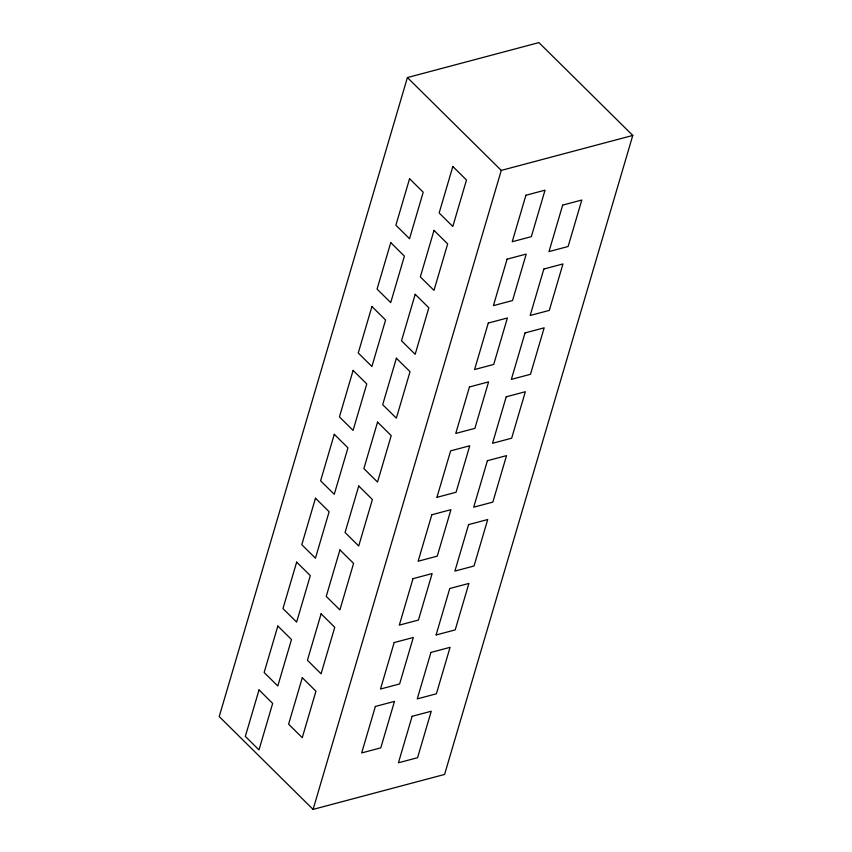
<?xml version="1.0" encoding="UTF-8"?>
<svg xmlns="http://www.w3.org/2000/svg" width="852" height="852" viewBox="0 0 852 852"><rect width="100%" height="100%" fill="white"/><g stroke="black" fill="none" stroke-linecap="round" stroke-linejoin="round"><path stroke-width="1.28" d="M407.405 77.564L219.22 716.564L313.089 809.4L444.595 774.436L632.78 135.436L538.911 42.6L407.405 77.564L501.274 170.4L632.78 135.436M313.089 809.4L501.274 170.4M436.991 497.174L450.633 450.857L469.761 445.777L456.076 492.243L436.948 497.334M436.139 634.793L449.76 588.519L468.898 583.428L455.202 629.905L436.075 634.985M259.019 689.918L245.333 736.394L258.987 749.898L272.672 703.422L259.019 689.918M277.837 626.018L264.152 672.494L277.805 685.998L291.49 639.522L277.837 626.018M296.656 562.118L282.97 608.594L296.624 622.098L310.309 575.622L296.656 562.118M315.474 498.218L301.789 544.694L315.442 558.198L329.128 511.722L315.474 498.218M334.293 434.318L320.608 480.794L334.261 494.298L347.946 447.822L334.293 434.318M353.111 370.418L339.426 416.894L353.079 430.398L366.765 383.922L353.111 370.418M371.93 306.518L358.245 352.994L371.898 366.498L385.583 320.022L371.93 306.518M390.748 242.618L377.063 289.094L390.717 302.598L404.402 256.122L390.748 242.618M409.567 178.718L395.882 225.194L409.535 238.698L423.22 192.222L409.567 178.718M302.29 677.702L288.604 724.179L302.258 737.683L315.943 691.206L302.29 677.702M321.108 613.802L307.423 660.279L321.076 673.783L334.761 627.306L321.108 613.802M339.927 549.902L326.241 596.379L339.895 609.883L353.58 563.406L339.927 549.902M358.745 486.002L345.06 532.479L358.713 545.983L372.399 499.506L358.745 486.002M377.564 422.102L363.879 468.579L377.532 482.083L391.217 435.606L377.564 422.102M396.382 358.202L382.697 404.679L396.35 418.183L410.036 371.706L396.382 358.202M415.201 294.302L401.516 340.779L415.169 354.283L428.854 307.806L415.201 294.302M434.019 230.402L420.334 276.879L433.987 290.383L447.673 243.906L434.019 230.402M452.838 166.502L439.153 212.979L452.806 226.483L466.491 180.006L452.838 166.502M375.359 706.457L361.674 752.934L380.801 747.843L394.487 701.377L375.359 706.457M394.178 642.557L380.493 689.034L399.62 683.943L413.305 637.477L394.178 642.557M412.996 578.657L399.311 625.134L418.438 620.043L432.124 573.577L412.996 578.657M431.815 514.757L418.13 561.234L437.257 556.143L450.942 509.677L431.815 514.757M469.452 386.957L455.767 433.434L474.894 428.343L488.579 381.877L469.452 386.957M488.271 323.057L474.585 369.534L493.713 364.443L507.398 317.977L488.271 323.057M507.089 259.157L493.404 305.634L512.531 300.543L526.216 254.077L507.089 259.157M525.908 195.257L512.222 241.734L531.35 236.643L545.035 190.177L525.908 195.257M412.123 716.319L398.438 762.785L417.565 757.705L431.261 711.228L412.123 716.319M430.942 652.419L417.256 698.885L436.384 693.805L450.08 647.328L430.942 652.419M468.579 524.619L454.893 571.085L474.021 566.005L487.717 519.528L468.579 524.619M487.397 460.719L473.712 507.185L492.839 502.105L506.535 455.628L487.397 460.719M506.216 396.819L492.531 443.285L511.658 438.205L525.343 391.728L506.216 396.819M525.034 332.919L511.349 379.385L530.476 374.305L544.162 327.828L525.034 332.919M543.853 269.019L530.168 315.485L549.295 310.405L562.98 263.928L543.853 269.019M562.671 205.119L548.986 251.585L568.114 246.505L581.799 200.028L562.671 205.119"/></g></svg>
